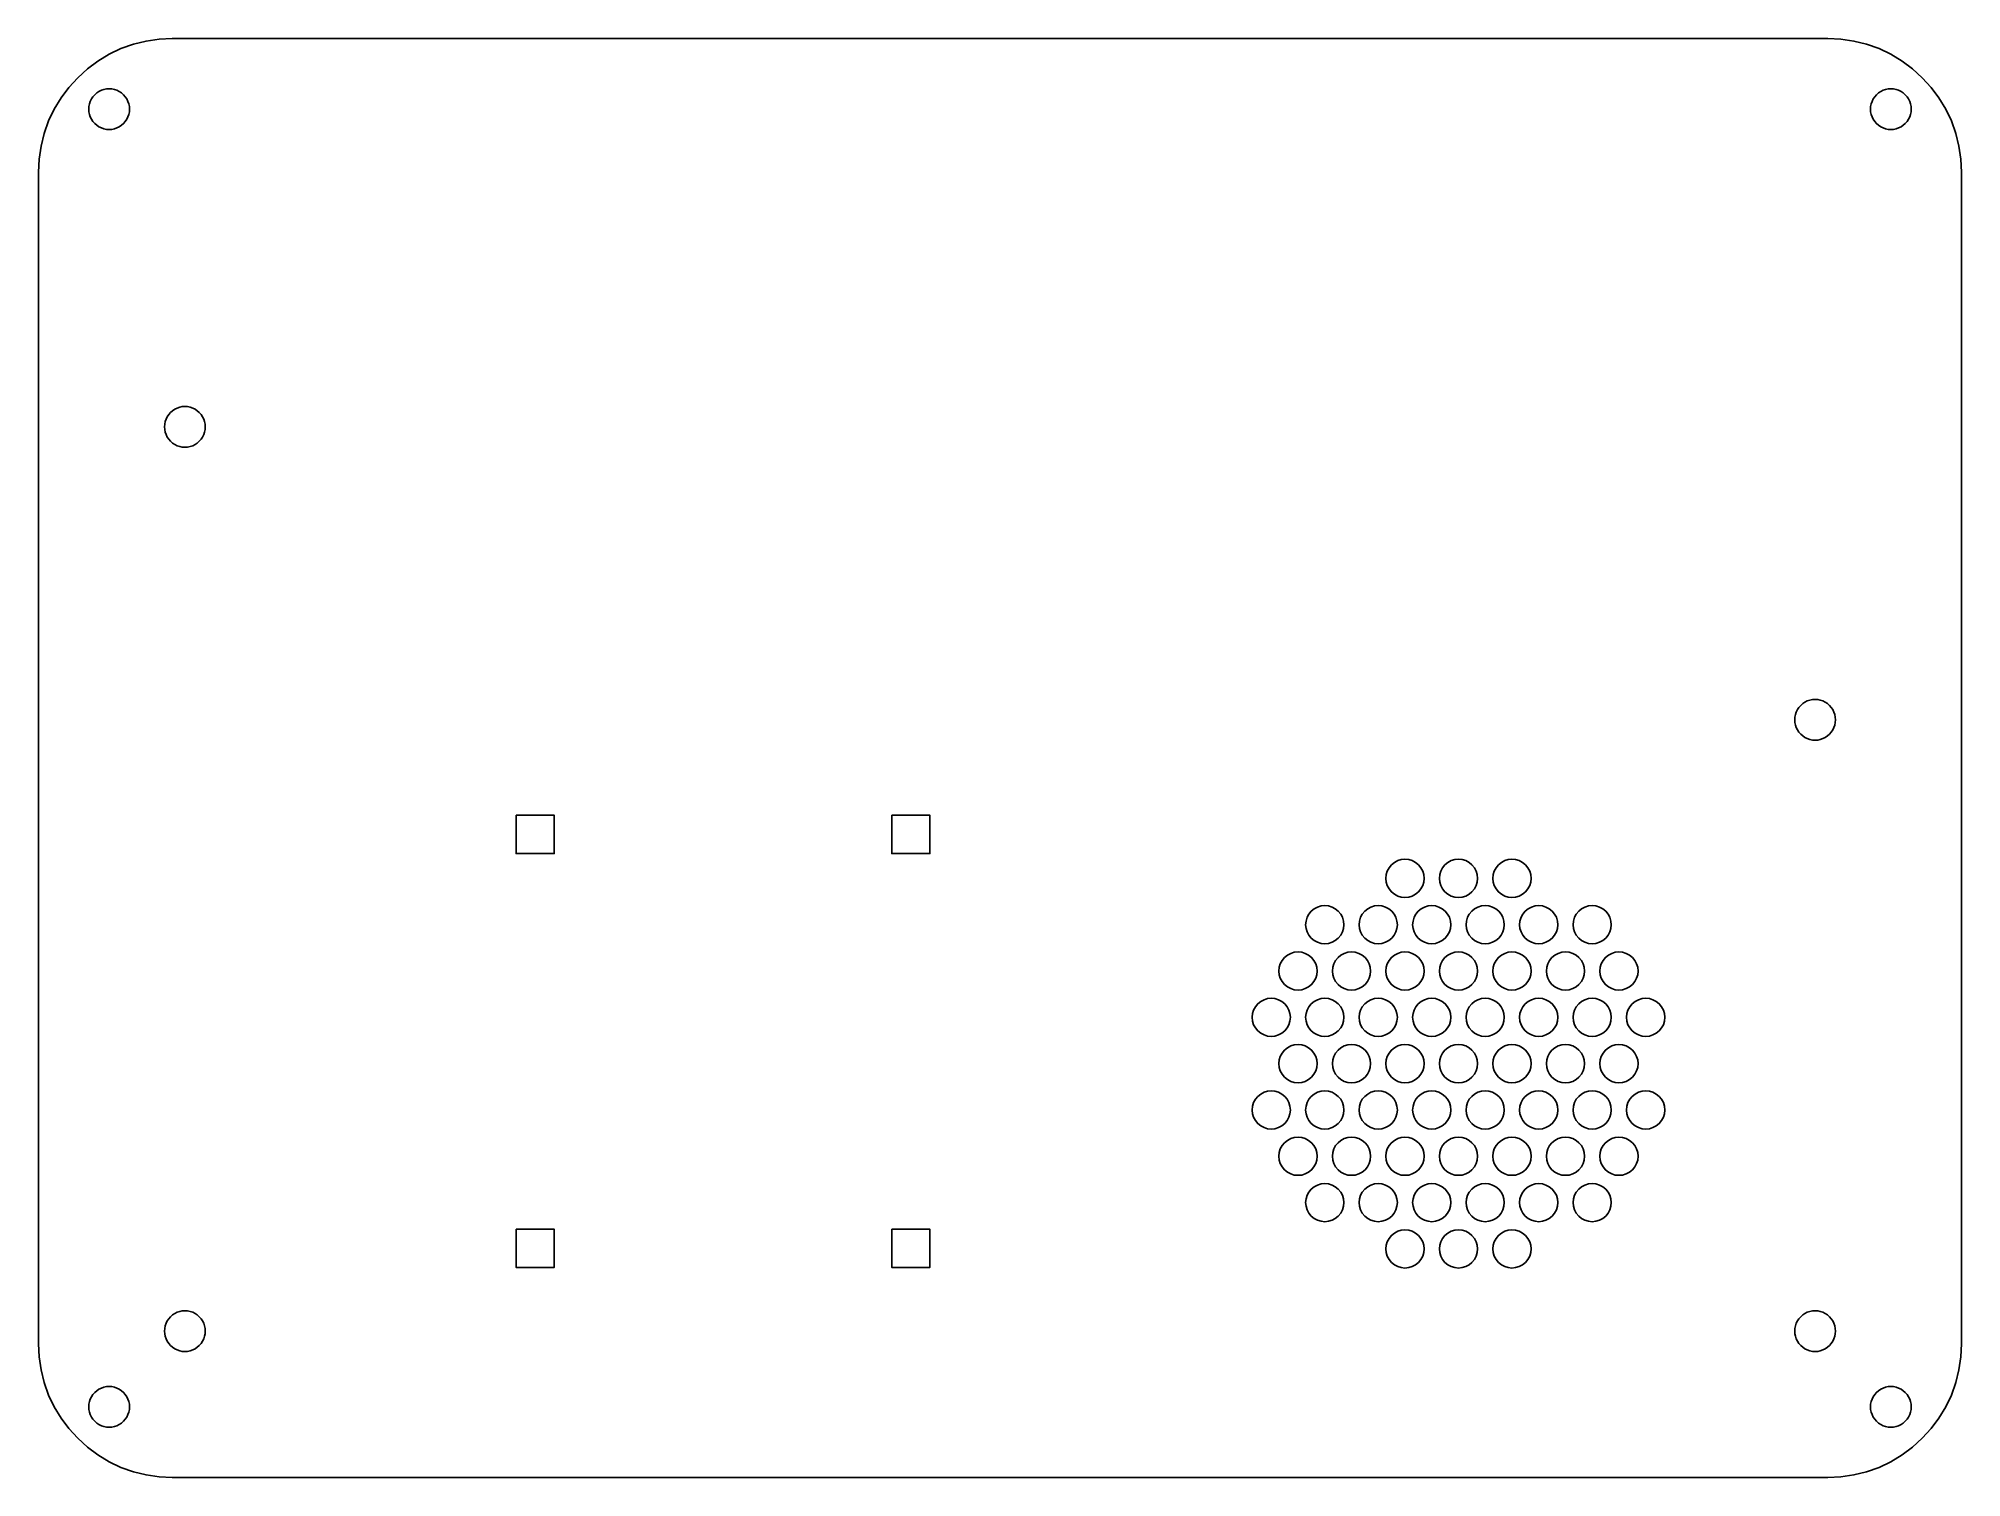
# Model space of a CAD drawing. Header units: millimetres. Extents: x -8 to 144, y -106 to 8.
import ezdxf

# ---------------------------------------------------------------- set-up
doc = ezdxf.new("R2010")
doc.units = ezdxf.units.MM

msp = doc.modelspace()

# ---------------------------------------------------------------- linework, layer by layer
at = {"layer": 'CUT'}
for points in [[(3, 7.5), (1.97, 7.45), (0.95, 7.3), (-0.05, 7.05), (-1.02, 6.7), (-1.95, 6.26), (-2.83, 5.73), (-3.66, 5.12), (-4.42, 4.42), (-5.12, 3.66), (-5.73, 2.83), (-6.26, 1.95), (-6.7, 1.02), (-7.05, 0.05), (-7.3, -0.95), (-7.45, -1.97), (-7.5, -3), (-7.5, -95), (-7.45, -96.03), (-7.3, -97.05), (-7.05, -98.05), (-6.7, -99.02), (-6.26, -99.95), (-5.73, -100.83), (-5.12, -101.66), (-4.42, -102.42), (-3.66, -103.12), (-2.83, -103.73), (-1.95, -104.26), (-1.02, -104.7), (-0.05, -105.05), (0.95, -105.3), (1.97, -105.45), (3, -105.5), (133, -105.5), (134.03, -105.45), (135.05, -105.3), (136.05, -105.05), (137.02, -104.7), (137.95, -104.26), (138.83, -103.73), (139.66, -103.12), (140.42, -102.42), (141.12, -101.66), (141.73, -100.83), (142.26, -99.95), (142.7, -99.02), (143.05, -98.05), (143.3, -97.05), (143.45, -96.03), (143.5, -95), (143.5, -3), (143.45, -1.97), (143.3, -0.95), (143.05, 0.05), (142.7, 1.02), (142.26, 1.95), (141.73, 2.83), (141.12, 3.66), (140.42, 4.42), (139.66, 5.12), (138.83, 5.73), (137.95, 6.26), (137.02, 6.7), (136.05, 7.05), (135.05, 7.3), (134.03, 7.45), (133, 7.5), (3, 7.5)], [(-0.98, 3.22), (-0.82, 3.08), (-0.68, 2.92), (-0.56, 2.75), (-0.47, 2.56), (-0.4, 2.36), (-0.36, 2.16), (-0.35, 1.95), (-0.36, 1.74), (-0.4, 1.54), (-0.47, 1.34), (-0.56, 1.15), (-0.68, 0.98), (-0.82, 0.82), (-0.98, 0.68), (-1.15, 0.56), (-1.34, 0.47), (-1.54, 0.4), (-1.74, 0.36), (-1.95, 0.35), (-2.16, 0.36), (-2.36, 0.4), (-2.56, 0.47), (-2.75, 0.56), (-2.92, 0.68), (-3.08, 0.82), (-3.22, 0.98), (-3.34, 1.15), (-3.43, 1.34), (-3.5, 1.54), (-3.54, 1.74), (-3.55, 1.95), (-3.54, 2.16), (-3.5, 2.36), (-3.43, 2.56), (-3.34, 2.75), (-3.22, 2.92), (-3.08, 3.08), (-2.92, 3.22), (-2.75, 3.34), (-2.56, 3.43), (-2.36, 3.5), (-2.16, 3.54), (-1.95, 3.55), (-1.74, 3.54), (-1.54, 3.5), (-1.34, 3.43), (-1.15, 3.34), (-0.98, 3.22)], [(138.92, 3.22), (139.08, 3.08), (139.22, 2.92), (139.34, 2.75), (139.43, 2.56), (139.5, 2.36), (139.54, 2.16), (139.55, 1.95), (139.54, 1.74), (139.5, 1.54), (139.43, 1.34), (139.34, 1.15), (139.22, 0.98), (139.08, 0.82), (138.92, 0.68), (138.75, 0.56), (138.56, 0.47), (138.36, 0.4), (138.16, 0.36), (137.95, 0.35), (137.74, 0.36), (137.54, 0.4), (137.34, 0.47), (137.15, 0.56), (136.98, 0.68), (136.82, 0.82), (136.68, 0.98), (136.56, 1.15), (136.47, 1.34), (136.4, 1.54), (136.36, 1.74), (136.35, 1.95), (136.36, 2.16), (136.4, 2.36), (136.47, 2.56), (136.56, 2.75), (136.68, 2.92), (136.82, 3.08), (136.98, 3.22), (137.15, 3.34), (137.34, 3.43), (137.54, 3.5), (137.74, 3.54), (137.95, 3.55), (138.16, 3.54), (138.36, 3.5), (138.56, 3.43), (138.75, 3.34), (138.92, 3.22)], [(5.27, -22.03), (5.39, -22.2), (5.48, -22.39), (5.55, -22.59), (5.59, -22.79), (5.6, -23), (5.59, -23.21), (5.55, -23.41), (5.48, -23.61), (5.39, -23.8), (5.27, -23.97), (5.13, -24.13), (4.97, -24.27), (4.8, -24.39), (4.61, -24.48), (4.41, -24.55), (4.21, -24.59), (4, -24.6), (3.79, -24.59), (3.59, -24.55), (3.39, -24.48), (3.2, -24.39), (3.03, -24.27), (2.87, -24.13), (2.73, -23.97), (2.61, -23.8), (2.52, -23.61), (2.45, -23.41), (2.41, -23.21), (2.4, -23), (2.41, -22.79), (2.45, -22.59), (2.52, -22.39), (2.61, -22.2), (2.73, -22.03), (2.87, -21.87), (3.03, -21.73), (3.2, -21.61), (3.39, -21.52), (3.59, -21.45), (3.79, -21.41), (4, -21.4), (4.21, -21.41), (4.41, -21.45), (4.61, -21.52), (4.8, -21.61), (4.97, -21.73), (5.13, -21.87), (5.27, -22.03)], [(133.27, -45.03), (133.39, -45.2), (133.48, -45.39), (133.55, -45.59), (133.59, -45.79), (133.6, -46), (133.59, -46.21), (133.55, -46.41), (133.48, -46.61), (133.39, -46.8), (133.27, -46.97), (133.13, -47.13), (132.97, -47.27), (132.8, -47.39), (132.61, -47.48), (132.41, -47.55), (132.21, -47.59), (132, -47.6), (131.79, -47.59), (131.59, -47.55), (131.39, -47.48), (131.2, -47.39), (131.03, -47.27), (130.87, -47.13), (130.73, -46.97), (130.61, -46.8), (130.52, -46.61), (130.45, -46.41), (130.41, -46.21), (130.4, -46), (130.41, -45.79), (130.45, -45.59), (130.52, -45.39), (130.61, -45.2), (130.73, -45.03), (130.87, -44.87), (131.03, -44.73), (131.2, -44.61), (131.39, -44.52), (131.59, -44.45), (131.79, -44.41), (132, -44.4), (132.21, -44.41), (132.41, -44.45), (132.61, -44.52), (132.8, -44.61), (132.97, -44.73), (133.13, -44.87), (133.27, -45.03)], [(30, -53.5), (33, -53.5), (33, -56.5), (30, -56.5), (30, -53.5)], [(59.5, -53.5), (62.5, -53.5), (62.5, -56.5), (59.5, -56.5), (59.5, -53.5)], [(100.63, -57.2), (100.86, -57.39), (101.05, -57.62), (101.19, -57.88), (101.27, -58.16), (101.3, -58.45), (101.27, -58.74), (101.19, -59.02), (101.05, -59.28), (100.86, -59.51), (100.63, -59.7), (100.37, -59.84), (100.09, -59.92), (99.8, -59.95), (99.51, -59.92), (99.23, -59.84), (98.97, -59.7), (98.74, -59.51), (98.55, -59.28), (98.41, -59.02), (98.33, -58.74), (98.3, -58.45), (98.33, -58.16), (98.41, -57.88), (98.55, -57.62), (98.74, -57.39), (98.97, -57.2), (99.23, -57.06), (99.51, -56.98), (99.8, -56.95), (100.09, -56.98), (100.37, -57.06), (100.63, -57.2)], [(104.83, -57.2), (105.06, -57.39), (105.25, -57.62), (105.39, -57.88), (105.47, -58.16), (105.5, -58.45), (105.47, -58.74), (105.39, -59.02), (105.25, -59.28), (105.06, -59.51), (104.83, -59.7), (104.57, -59.84), (104.29, -59.92), (104, -59.95), (103.71, -59.92), (103.43, -59.84), (103.17, -59.7), (102.94, -59.51), (102.75, -59.28), (102.61, -59.02), (102.53, -58.74), (102.5, -58.45), (102.53, -58.16), (102.61, -57.88), (102.75, -57.62), (102.94, -57.39), (103.17, -57.2), (103.43, -57.06), (103.71, -56.98), (104, -56.95), (104.29, -56.98), (104.57, -57.06), (104.83, -57.2)], [(109.03, -57.2), (109.26, -57.39), (109.45, -57.62), (109.59, -57.88), (109.67, -58.16), (109.7, -58.45), (109.67, -58.74), (109.59, -59.02), (109.45, -59.28), (109.26, -59.51), (109.03, -59.7), (108.77, -59.84), (108.49, -59.92), (108.2, -59.95), (107.91, -59.92), (107.63, -59.84), (107.37, -59.7), (107.14, -59.51), (106.95, -59.28), (106.81, -59.02), (106.73, -58.74), (106.7, -58.45), (106.73, -58.16), (106.81, -57.88), (106.95, -57.62), (107.14, -57.39), (107.37, -57.2), (107.63, -57.06), (107.91, -56.98), (108.2, -56.95), (108.49, -56.98), (108.77, -57.06), (109.03, -57.2)], [(94.33, -60.84), (94.56, -61.03), (94.75, -61.25), (94.89, -61.51), (94.97, -61.8), (95, -62.09), (94.97, -62.38), (94.89, -62.66), (94.75, -62.92), (94.56, -63.15), (94.33, -63.34), (94.07, -63.47), (93.79, -63.56), (93.5, -63.59), (93.21, -63.56), (92.93, -63.47), (92.67, -63.34), (92.44, -63.15), (92.25, -62.92), (92.11, -62.66), (92.03, -62.38), (92, -62.09), (92.03, -61.8), (92.11, -61.51), (92.25, -61.25), (92.44, -61.03), (92.67, -60.84), (92.93, -60.7), (93.21, -60.62), (93.5, -60.59), (93.79, -60.62), (94.07, -60.7), (94.33, -60.84)], [(98.53, -60.84), (98.76, -61.03), (98.95, -61.25), (99.09, -61.51), (99.17, -61.8), (99.2, -62.09), (99.17, -62.38), (99.09, -62.66), (98.95, -62.92), (98.76, -63.15), (98.53, -63.34), (98.27, -63.47), (97.99, -63.56), (97.7, -63.59), (97.41, -63.56), (97.13, -63.47), (96.87, -63.34), (96.64, -63.15), (96.45, -62.92), (96.31, -62.66), (96.23, -62.38), (96.2, -62.09), (96.23, -61.8), (96.31, -61.51), (96.45, -61.25), (96.64, -61.03), (96.87, -60.84), (97.13, -60.7), (97.41, -60.62), (97.7, -60.59), (97.99, -60.62), (98.27, -60.7), (98.53, -60.84)], [(102.73, -60.84), (102.96, -61.03), (103.15, -61.25), (103.29, -61.51), (103.37, -61.8), (103.4, -62.09), (103.37, -62.38), (103.29, -62.66), (103.15, -62.92), (102.96, -63.15), (102.73, -63.34), (102.47, -63.47), (102.19, -63.56), (101.9, -63.59), (101.61, -63.56), (101.33, -63.47), (101.07, -63.34), (100.84, -63.15), (100.65, -62.92), (100.51, -62.66), (100.43, -62.38), (100.4, -62.09), (100.43, -61.8), (100.51, -61.51), (100.65, -61.25), (100.84, -61.03), (101.07, -60.84), (101.33, -60.7), (101.61, -60.62), (101.9, -60.59), (102.19, -60.62), (102.47, -60.7), (102.73, -60.84)], [(106.93, -60.84), (107.16, -61.03), (107.35, -61.25), (107.49, -61.51), (107.57, -61.8), (107.6, -62.09), (107.57, -62.38), (107.49, -62.66), (107.35, -62.92), (107.16, -63.15), (106.93, -63.34), (106.67, -63.47), (106.39, -63.56), (106.1, -63.59), (105.81, -63.56), (105.53, -63.47), (105.27, -63.34), (105.04, -63.15), (104.85, -62.92), (104.71, -62.66), (104.63, -62.38), (104.6, -62.09), (104.63, -61.8), (104.71, -61.51), (104.85, -61.25), (105.04, -61.03), (105.27, -60.84), (105.53, -60.7), (105.81, -60.62), (106.1, -60.59), (106.39, -60.62), (106.67, -60.7), (106.93, -60.84)], [(110.87, -60.7), (111.13, -60.84), (111.36, -61.03), (111.55, -61.25), (111.69, -61.51), (111.77, -61.8), (111.8, -62.09), (111.77, -62.38), (111.69, -62.66), (111.55, -62.92), (111.36, -63.15), (111.13, -63.34), (110.87, -63.47), (110.59, -63.56), (110.3, -63.59), (110.01, -63.56), (109.73, -63.47), (109.47, -63.34), (109.24, -63.15), (109.05, -62.92), (108.91, -62.66), (108.83, -62.38), (108.8, -62.09), (108.83, -61.8), (108.91, -61.51), (109.05, -61.25), (109.24, -61.03), (109.47, -60.84), (109.73, -60.7), (110.01, -60.62), (110.3, -60.59), (110.59, -60.62), (110.87, -60.7)], [(115.07, -60.7), (115.33, -60.84), (115.56, -61.03), (115.75, -61.25), (115.89, -61.51), (115.97, -61.8), (116, -62.09), (115.97, -62.38), (115.89, -62.66), (115.75, -62.92), (115.56, -63.15), (115.33, -63.34), (115.07, -63.47), (114.79, -63.56), (114.5, -63.59), (114.21, -63.56), (113.93, -63.47), (113.67, -63.34), (113.44, -63.15), (113.25, -62.92), (113.11, -62.66), (113.03, -62.38), (113, -62.09), (113.03, -61.8), (113.11, -61.51), (113.25, -61.25), (113.44, -61.03), (113.67, -60.84), (113.93, -60.7), (114.21, -60.62), (114.5, -60.59), (114.79, -60.62), (115.07, -60.7)], [(92.23, -64.48), (92.46, -64.66), (92.65, -64.89), (92.79, -65.15), (92.87, -65.43), (92.9, -65.73), (92.87, -66.02), (92.79, -66.3), (92.65, -66.56), (92.46, -66.79), (92.23, -66.97), (91.97, -67.11), (91.69, -67.2), (91.4, -67.23), (91.11, -67.2), (90.83, -67.11), (90.57, -66.97), (90.34, -66.79), (90.15, -66.56), (90.01, -66.3), (89.93, -66.02), (89.9, -65.73), (89.93, -65.43), (90.01, -65.15), (90.15, -64.89), (90.34, -64.66), (90.57, -64.48), (90.83, -64.34), (91.11, -64.25), (91.4, -64.23), (91.69, -64.25), (91.97, -64.34), (92.23, -64.48)], [(96.43, -64.48), (96.66, -64.66), (96.85, -64.89), (96.99, -65.15), (97.07, -65.43), (97.1, -65.73), (97.07, -66.02), (96.99, -66.3), (96.85, -66.56), (96.66, -66.79), (96.43, -66.97), (96.17, -67.11), (95.89, -67.2), (95.6, -67.23), (95.31, -67.2), (95.03, -67.11), (94.77, -66.97), (94.54, -66.79), (94.35, -66.56), (94.21, -66.3), (94.13, -66.02), (94.1, -65.73), (94.13, -65.43), (94.21, -65.15), (94.35, -64.89), (94.54, -64.66), (94.77, -64.48), (95.03, -64.34), (95.31, -64.25), (95.6, -64.23), (95.89, -64.25), (96.17, -64.34), (96.43, -64.48)], [(100.63, -64.48), (100.86, -64.66), (101.05, -64.89), (101.19, -65.15), (101.27, -65.43), (101.3, -65.73), (101.27, -66.02), (101.19, -66.3), (101.05, -66.56), (100.86, -66.79), (100.63, -66.97), (100.37, -67.11), (100.09, -67.2), (99.8, -67.23), (99.51, -67.2), (99.23, -67.11), (98.97, -66.97), (98.74, -66.79), (98.55, -66.56), (98.41, -66.3), (98.33, -66.02), (98.3, -65.73), (98.33, -65.43), (98.41, -65.15), (98.55, -64.89), (98.74, -64.66), (98.97, -64.48), (99.23, -64.34), (99.51, -64.25), (99.8, -64.23), (100.09, -64.25), (100.37, -64.34), (100.63, -64.48)], [(104.83, -64.48), (105.06, -64.66), (105.25, -64.89), (105.39, -65.15), (105.47, -65.43), (105.5, -65.73), (105.47, -66.02), (105.39, -66.3), (105.25, -66.56), (105.06, -66.79), (104.83, -66.97), (104.57, -67.11), (104.29, -67.2), (104, -67.23), (103.71, -67.2), (103.43, -67.11), (103.17, -66.97), (102.94, -66.79), (102.75, -66.56), (102.61, -66.3), (102.53, -66.02), (102.5, -65.73), (102.53, -65.43), (102.61, -65.15), (102.75, -64.89), (102.94, -64.66), (103.17, -64.48), (103.43, -64.34), (103.71, -64.25), (104, -64.23), (104.29, -64.25), (104.57, -64.34), (104.83, -64.48)], [(109.03, -64.48), (109.26, -64.66), (109.45, -64.89), (109.59, -65.15), (109.67, -65.43), (109.7, -65.73), (109.67, -66.02), (109.59, -66.3), (109.45, -66.56), (109.26, -66.79), (109.03, -66.97), (108.77, -67.11), (108.49, -67.2), (108.2, -67.23), (107.91, -67.2), (107.63, -67.11), (107.37, -66.97), (107.14, -66.79), (106.95, -66.56), (106.81, -66.3), (106.73, -66.02), (106.7, -65.73), (106.73, -65.43), (106.81, -65.15), (106.95, -64.89), (107.14, -64.66), (107.37, -64.48), (107.63, -64.34), (107.91, -64.25), (108.2, -64.23), (108.49, -64.25), (108.77, -64.34), (109.03, -64.48)], [(113.23, -64.48), (113.46, -64.66), (113.65, -64.89), (113.79, -65.15), (113.87, -65.43), (113.9, -65.73), (113.87, -66.02), (113.79, -66.3), (113.65, -66.56), (113.46, -66.79), (113.23, -66.97), (112.97, -67.11), (112.69, -67.2), (112.4, -67.23), (112.11, -67.2), (111.83, -67.11), (111.57, -66.97), (111.34, -66.79), (111.15, -66.56), (111.01, -66.3), (110.93, -66.02), (110.9, -65.73), (110.93, -65.43), (111.01, -65.15), (111.15, -64.89), (111.34, -64.66), (111.57, -64.48), (111.83, -64.34), (112.11, -64.25), (112.4, -64.23), (112.69, -64.25), (112.97, -64.34), (113.23, -64.48)], [(117.43, -64.48), (117.66, -64.66), (117.85, -64.89), (117.99, -65.15), (118.07, -65.43), (118.1, -65.73), (118.07, -66.02), (117.99, -66.3), (117.85, -66.56), (117.66, -66.79), (117.43, -66.97), (117.17, -67.11), (116.89, -67.2), (116.6, -67.23), (116.31, -67.2), (116.03, -67.11), (115.77, -66.97), (115.54, -66.79), (115.35, -66.56), (115.21, -66.3), (115.13, -66.02), (115.1, -65.73), (115.13, -65.43), (115.21, -65.15), (115.35, -64.89), (115.54, -64.66), (115.77, -64.48), (116.03, -64.34), (116.31, -64.25), (116.6, -64.23), (116.89, -64.25), (117.17, -64.34), (117.43, -64.48)], [(90.13, -68.12), (90.36, -68.3), (90.55, -68.53), (90.69, -68.79), (90.77, -69.07), (90.8, -69.36), (90.77, -69.66), (90.69, -69.94), (90.55, -70.2), (90.36, -70.42), (90.13, -70.61), (89.87, -70.75), (89.59, -70.83), (89.3, -70.86), (89.01, -70.83), (88.73, -70.75), (88.47, -70.61), (88.24, -70.42), (88.05, -70.2), (87.91, -69.94), (87.83, -69.66), (87.8, -69.36), (87.83, -69.07), (87.91, -68.79), (88.05, -68.53), (88.24, -68.3), (88.47, -68.12), (88.73, -67.98), (89.01, -67.89), (89.3, -67.86), (89.59, -67.89), (89.87, -67.98), (90.13, -68.12)], [(94.33, -68.12), (94.56, -68.3), (94.75, -68.53), (94.89, -68.79), (94.97, -69.07), (95, -69.36), (94.97, -69.66), (94.89, -69.94), (94.75, -70.2), (94.56, -70.42), (94.33, -70.61), (94.07, -70.75), (93.79, -70.83), (93.5, -70.86), (93.21, -70.83), (92.93, -70.75), (92.67, -70.61), (92.44, -70.42), (92.25, -70.2), (92.11, -69.94), (92.03, -69.66), (92, -69.36), (92.03, -69.07), (92.11, -68.79), (92.25, -68.53), (92.44, -68.3), (92.67, -68.12), (92.93, -67.98), (93.21, -67.89), (93.5, -67.86), (93.79, -67.89), (94.07, -67.98), (94.33, -68.12)], [(98.53, -68.12), (98.76, -68.3), (98.95, -68.53), (99.09, -68.79), (99.17, -69.07), (99.2, -69.36), (99.17, -69.66), (99.09, -69.94), (98.95, -70.2), (98.76, -70.42), (98.53, -70.61), (98.27, -70.75), (97.99, -70.83), (97.7, -70.86), (97.41, -70.83), (97.13, -70.75), (96.87, -70.61), (96.64, -70.42), (96.45, -70.2), (96.31, -69.94), (96.23, -69.66), (96.2, -69.36), (96.23, -69.07), (96.31, -68.79), (96.45, -68.53), (96.64, -68.3), (96.87, -68.12), (97.13, -67.98), (97.41, -67.89), (97.7, -67.86), (97.99, -67.89), (98.27, -67.98), (98.53, -68.12)], [(102.47, -67.98), (102.73, -68.12), (102.96, -68.3), (103.15, -68.53), (103.29, -68.79), (103.37, -69.07), (103.4, -69.36), (103.37, -69.66), (103.29, -69.94), (103.15, -70.2), (102.96, -70.42), (102.73, -70.61), (102.47, -70.75), (102.19, -70.83), (101.9, -70.86), (101.61, -70.83), (101.33, -70.75), (101.07, -70.61), (100.84, -70.42), (100.65, -70.2), (100.51, -69.94), (100.43, -69.66), (100.4, -69.36), (100.43, -69.07), (100.51, -68.79), (100.65, -68.53), (100.84, -68.3), (101.07, -68.12), (101.33, -67.98), (101.61, -67.89), (101.9, -67.86), (102.19, -67.89), (102.47, -67.98)], [(106.93, -68.12), (107.16, -68.3), (107.35, -68.53), (107.49, -68.79), (107.57, -69.07), (107.6, -69.36), (107.57, -69.66), (107.49, -69.94), (107.35, -70.2), (107.16, -70.42), (106.93, -70.61), (106.67, -70.75), (106.39, -70.83), (106.1, -70.86), (105.81, -70.83), (105.53, -70.75), (105.27, -70.61), (105.04, -70.42), (104.85, -70.2), (104.71, -69.94), (104.63, -69.66), (104.6, -69.36), (104.63, -69.07), (104.71, -68.79), (104.85, -68.53), (105.04, -68.3), (105.27, -68.12), (105.53, -67.98), (105.81, -67.89), (106.1, -67.86), (106.39, -67.89), (106.67, -67.98), (106.93, -68.12)], [(111.13, -68.12), (111.36, -68.3), (111.55, -68.53), (111.69, -68.79), (111.77, -69.07), (111.8, -69.36), (111.77, -69.66), (111.69, -69.94), (111.55, -70.2), (111.36, -70.42), (111.13, -70.61), (110.87, -70.75), (110.59, -70.83), (110.3, -70.86), (110.01, -70.83), (109.73, -70.75), (109.47, -70.61), (109.24, -70.42), (109.05, -70.2), (108.91, -69.94), (108.83, -69.66), (108.8, -69.36), (108.83, -69.07), (108.91, -68.79), (109.05, -68.53), (109.24, -68.3), (109.47, -68.12), (109.73, -67.98), (110.01, -67.89), (110.3, -67.86), (110.59, -67.89), (110.87, -67.98), (111.13, -68.12)], [(115.33, -68.12), (115.56, -68.3), (115.75, -68.53), (115.89, -68.79), (115.97, -69.07), (116, -69.36), (115.97, -69.66), (115.89, -69.94), (115.75, -70.2), (115.56, -70.42), (115.33, -70.61), (115.07, -70.75), (114.79, -70.83), (114.5, -70.86), (114.21, -70.83), (113.93, -70.75), (113.67, -70.61), (113.44, -70.42), (113.25, -70.2), (113.11, -69.94), (113.03, -69.66), (113, -69.36), (113.03, -69.07), (113.11, -68.79), (113.25, -68.53), (113.44, -68.3), (113.67, -68.12), (113.93, -67.98), (114.21, -67.89), (114.5, -67.86), (114.79, -67.89), (115.07, -67.98), (115.33, -68.12)], [(119.53, -68.12), (119.76, -68.3), (119.95, -68.53), (120.09, -68.79), (120.17, -69.07), (120.2, -69.36), (120.17, -69.66), (120.09, -69.94), (119.95, -70.2), (119.76, -70.42), (119.53, -70.61), (119.27, -70.75), (118.99, -70.83), (118.7, -70.86), (118.41, -70.83), (118.13, -70.75), (117.87, -70.61), (117.64, -70.42), (117.45, -70.2), (117.31, -69.94), (117.23, -69.66), (117.2, -69.36), (117.23, -69.07), (117.31, -68.79), (117.45, -68.53), (117.64, -68.3), (117.87, -68.12), (118.13, -67.98), (118.41, -67.89), (118.7, -67.86), (118.99, -67.89), (119.27, -67.98), (119.53, -68.12)], [(92.23, -71.75), (92.46, -71.94), (92.65, -72.17), (92.79, -72.43), (92.87, -72.71), (92.9, -73), (92.87, -73.29), (92.79, -73.57), (92.65, -73.83), (92.46, -74.06), (92.23, -74.25), (91.97, -74.39), (91.69, -74.47), (91.4, -74.5), (91.11, -74.47), (90.83, -74.39), (90.57, -74.25), (90.34, -74.06), (90.15, -73.83), (90.01, -73.57), (89.93, -73.29), (89.9, -73), (89.93, -72.71), (90.01, -72.43), (90.15, -72.17), (90.34, -71.94), (90.57, -71.75), (90.83, -71.61), (91.11, -71.53), (91.4, -71.5), (91.69, -71.53), (91.97, -71.61), (92.23, -71.75)], [(96.43, -71.75), (96.66, -71.94), (96.85, -72.17), (96.99, -72.43), (97.07, -72.71), (97.1, -73), (97.07, -73.29), (96.99, -73.57), (96.85, -73.83), (96.66, -74.06), (96.43, -74.25), (96.17, -74.39), (95.89, -74.47), (95.6, -74.5), (95.31, -74.47), (95.03, -74.39), (94.77, -74.25), (94.54, -74.06), (94.35, -73.83), (94.21, -73.57), (94.13, -73.29), (94.1, -73), (94.13, -72.71), (94.21, -72.43), (94.35, -72.17), (94.54, -71.94), (94.77, -71.75), (95.03, -71.61), (95.31, -71.53), (95.6, -71.5), (95.89, -71.53), (96.17, -71.61), (96.43, -71.75)], [(100.37, -71.61), (100.63, -71.75), (100.86, -71.94), (101.05, -72.17), (101.19, -72.43), (101.27, -72.71), (101.3, -73), (101.27, -73.29), (101.19, -73.57), (101.05, -73.83), (100.86, -74.06), (100.63, -74.25), (100.37, -74.39), (100.09, -74.47), (99.8, -74.5), (99.51, -74.47), (99.23, -74.39), (98.97, -74.25), (98.74, -74.06), (98.55, -73.83), (98.41, -73.57), (98.33, -73.29), (98.3, -73), (98.33, -72.71), (98.41, -72.43), (98.55, -72.17), (98.74, -71.94), (98.97, -71.75), (99.23, -71.61), (99.51, -71.53), (99.8, -71.5), (100.09, -71.53), (100.37, -71.61)], [(104.83, -71.75), (105.06, -71.94), (105.25, -72.17), (105.39, -72.43), (105.47, -72.71), (105.5, -73), (105.47, -73.29), (105.39, -73.57), (105.25, -73.83), (105.06, -74.06), (104.83, -74.25), (104.57, -74.39), (104.29, -74.47), (104, -74.5), (103.71, -74.47), (103.43, -74.39), (103.17, -74.25), (102.94, -74.06), (102.75, -73.83), (102.61, -73.57), (102.53, -73.29), (102.5, -73), (102.53, -72.71), (102.61, -72.43), (102.75, -72.17), (102.94, -71.94), (103.17, -71.75), (103.43, -71.61), (103.71, -71.53), (104, -71.5), (104.29, -71.53), (104.57, -71.61), (104.83, -71.75)], [(109.03, -71.75), (109.26, -71.94), (109.45, -72.17), (109.59, -72.43), (109.67, -72.71), (109.7, -73), (109.67, -73.29), (109.59, -73.57), (109.45, -73.83), (109.26, -74.06), (109.03, -74.25), (108.77, -74.39), (108.49, -74.47), (108.2, -74.5), (107.91, -74.47), (107.63, -74.39), (107.37, -74.25), (107.14, -74.06), (106.95, -73.83), (106.81, -73.57), (106.73, -73.29), (106.7, -73), (106.73, -72.71), (106.81, -72.43), (106.95, -72.17), (107.14, -71.94), (107.37, -71.75), (107.63, -71.61), (107.91, -71.53), (108.2, -71.5), (108.49, -71.53), (108.77, -71.61), (109.03, -71.75)], [(113.23, -71.75), (113.46, -71.94), (113.65, -72.17), (113.79, -72.43), (113.87, -72.71), (113.9, -73), (113.87, -73.29), (113.79, -73.57), (113.65, -73.83), (113.46, -74.06), (113.23, -74.25), (112.97, -74.39), (112.69, -74.47), (112.4, -74.5), (112.11, -74.47), (111.83, -74.39), (111.57, -74.25), (111.34, -74.06), (111.15, -73.83), (111.01, -73.57), (110.93, -73.29), (110.9, -73), (110.93, -72.71), (111.01, -72.43), (111.15, -72.17), (111.34, -71.94), (111.57, -71.75), (111.83, -71.61), (112.11, -71.53), (112.4, -71.5), (112.69, -71.53), (112.97, -71.61), (113.23, -71.75)], [(117.43, -71.75), (117.66, -71.94), (117.85, -72.17), (117.99, -72.43), (118.07, -72.71), (118.1, -73), (118.07, -73.29), (117.99, -73.57), (117.85, -73.83), (117.66, -74.06), (117.43, -74.25), (117.17, -74.39), (116.89, -74.47), (116.6, -74.5), (116.31, -74.47), (116.03, -74.39), (115.77, -74.25), (115.54, -74.06), (115.35, -73.83), (115.21, -73.57), (115.13, -73.29), (115.1, -73), (115.13, -72.71), (115.21, -72.43), (115.35, -72.17), (115.54, -71.94), (115.77, -71.75), (116.03, -71.61), (116.31, -71.53), (116.6, -71.5), (116.89, -71.53), (117.17, -71.61), (117.43, -71.75)], [(90.13, -75.39), (90.36, -75.58), (90.55, -75.8), (90.69, -76.06), (90.77, -76.34), (90.8, -76.64), (90.77, -76.93), (90.69, -77.21), (90.55, -77.47), (90.36, -77.7), (90.13, -77.88), (89.87, -78.02), (89.59, -78.11), (89.3, -78.14), (89.01, -78.11), (88.73, -78.02), (88.47, -77.88), (88.24, -77.7), (88.05, -77.47), (87.91, -77.21), (87.83, -76.93), (87.8, -76.64), (87.83, -76.34), (87.91, -76.06), (88.05, -75.8), (88.24, -75.58), (88.47, -75.39), (88.73, -75.25), (89.01, -75.17), (89.3, -75.14), (89.59, -75.17), (89.87, -75.25), (90.13, -75.39)], [(94.33, -75.39), (94.56, -75.58), (94.75, -75.8), (94.89, -76.06), (94.97, -76.34), (95, -76.64), (94.97, -76.93), (94.89, -77.21), (94.75, -77.47), (94.56, -77.7), (94.33, -77.88), (94.07, -78.02), (93.79, -78.11), (93.5, -78.14), (93.21, -78.11), (92.93, -78.02), (92.67, -77.88), (92.44, -77.7), (92.25, -77.47), (92.11, -77.21), (92.03, -76.93), (92, -76.64), (92.03, -76.34), (92.11, -76.06), (92.25, -75.8), (92.44, -75.58), (92.67, -75.39), (92.93, -75.25), (93.21, -75.17), (93.5, -75.14), (93.79, -75.17), (94.07, -75.25), (94.33, -75.39)], [(98.53, -75.39), (98.76, -75.58), (98.95, -75.8), (99.09, -76.06), (99.17, -76.34), (99.2, -76.64), (99.17, -76.93), (99.09, -77.21), (98.95, -77.47), (98.76, -77.7), (98.53, -77.88), (98.27, -78.02), (97.99, -78.11), (97.7, -78.14), (97.41, -78.11), (97.13, -78.02), (96.87, -77.88), (96.64, -77.7), (96.45, -77.47), (96.31, -77.21), (96.23, -76.93), (96.2, -76.64), (96.23, -76.34), (96.31, -76.06), (96.45, -75.8), (96.64, -75.58), (96.87, -75.39), (97.13, -75.25), (97.41, -75.17), (97.7, -75.14), (97.99, -75.17), (98.27, -75.25), (98.53, -75.39)], [(102.73, -75.39), (102.96, -75.58), (103.15, -75.8), (103.29, -76.06), (103.37, -76.34), (103.4, -76.64), (103.37, -76.93), (103.29, -77.21), (103.15, -77.47), (102.96, -77.7), (102.73, -77.88), (102.47, -78.02), (102.19, -78.11), (101.9, -78.14), (101.61, -78.11), (101.33, -78.02), (101.07, -77.88), (100.84, -77.7), (100.65, -77.47), (100.51, -77.21), (100.43, -76.93), (100.4, -76.64), (100.43, -76.34), (100.51, -76.06), (100.65, -75.8), (100.84, -75.58), (101.07, -75.39), (101.33, -75.25), (101.61, -75.17), (101.9, -75.14), (102.19, -75.17), (102.47, -75.25), (102.73, -75.39)], [(106.93, -75.39), (107.16, -75.58), (107.35, -75.8), (107.49, -76.06), (107.57, -76.34), (107.6, -76.64), (107.57, -76.93), (107.49, -77.21), (107.35, -77.47), (107.16, -77.7), (106.93, -77.88), (106.67, -78.02), (106.39, -78.11), (106.1, -78.14), (105.81, -78.11), (105.53, -78.02), (105.27, -77.88), (105.04, -77.7), (104.85, -77.47), (104.71, -77.21), (104.63, -76.93), (104.6, -76.64), (104.63, -76.34), (104.71, -76.06), (104.85, -75.8), (105.04, -75.58), (105.27, -75.39), (105.53, -75.25), (105.81, -75.17), (106.1, -75.14), (106.39, -75.17), (106.67, -75.25), (106.93, -75.39)], [(111.13, -75.39), (111.36, -75.58), (111.55, -75.8), (111.69, -76.06), (111.77, -76.34), (111.8, -76.64), (111.77, -76.93), (111.69, -77.21), (111.55, -77.47), (111.36, -77.7), (111.13, -77.88), (110.87, -78.02), (110.59, -78.11), (110.3, -78.14), (110.01, -78.11), (109.73, -78.02), (109.47, -77.88), (109.24, -77.7), (109.05, -77.47), (108.91, -77.21), (108.83, -76.93), (108.8, -76.64), (108.83, -76.34), (108.91, -76.06), (109.05, -75.8), (109.24, -75.58), (109.47, -75.39), (109.73, -75.25), (110.01, -75.17), (110.3, -75.14), (110.59, -75.17), (110.87, -75.25), (111.13, -75.39)], [(115.33, -75.39), (115.56, -75.58), (115.75, -75.8), (115.89, -76.06), (115.97, -76.34), (116, -76.64), (115.97, -76.93), (115.89, -77.21), (115.75, -77.47), (115.56, -77.7), (115.33, -77.88), (115.07, -78.02), (114.79, -78.11), (114.5, -78.14), (114.21, -78.11), (113.93, -78.02), (113.67, -77.88), (113.44, -77.7), (113.25, -77.47), (113.11, -77.21), (113.03, -76.93), (113, -76.64), (113.03, -76.34), (113.11, -76.06), (113.25, -75.8), (113.44, -75.58), (113.67, -75.39), (113.93, -75.25), (114.21, -75.17), (114.5, -75.14), (114.79, -75.17), (115.07, -75.25), (115.33, -75.39)], [(119.53, -75.39), (119.76, -75.58), (119.95, -75.8), (120.09, -76.06), (120.17, -76.34), (120.2, -76.64), (120.17, -76.93), (120.09, -77.21), (119.95, -77.47), (119.76, -77.7), (119.53, -77.88), (119.27, -78.02), (118.99, -78.11), (118.7, -78.14), (118.41, -78.11), (118.13, -78.02), (117.87, -77.88), (117.64, -77.7), (117.45, -77.47), (117.31, -77.21), (117.23, -76.93), (117.2, -76.64), (117.23, -76.34), (117.31, -76.06), (117.45, -75.8), (117.64, -75.58), (117.87, -75.39), (118.13, -75.25), (118.41, -75.17), (118.7, -75.14), (118.99, -75.17), (119.27, -75.25), (119.53, -75.39)], [(92.23, -79.03), (92.46, -79.21), (92.65, -79.44), (92.79, -79.7), (92.87, -79.98), (92.9, -80.27), (92.87, -80.57), (92.79, -80.85), (92.65, -81.11), (92.46, -81.34), (92.23, -81.52), (91.97, -81.66), (91.69, -81.75), (91.4, -81.77), (91.11, -81.75), (90.83, -81.66), (90.57, -81.52), (90.34, -81.34), (90.15, -81.11), (90.01, -80.85), (89.93, -80.57), (89.9, -80.27), (89.93, -79.98), (90.01, -79.7), (90.15, -79.44), (90.34, -79.21), (90.57, -79.03), (90.83, -78.89), (91.11, -78.8), (91.4, -78.77), (91.69, -78.8), (91.97, -78.89), (92.23, -79.03)], [(96.43, -79.03), (96.66, -79.21), (96.85, -79.44), (96.99, -79.7), (97.07, -79.98), (97.1, -80.27), (97.07, -80.57), (96.99, -80.85), (96.85, -81.11), (96.66, -81.34), (96.43, -81.52), (96.17, -81.66), (95.89, -81.75), (95.6, -81.77), (95.31, -81.75), (95.03, -81.66), (94.77, -81.52), (94.54, -81.34), (94.35, -81.11), (94.21, -80.85), (94.13, -80.57), (94.1, -80.27), (94.13, -79.98), (94.21, -79.7), (94.35, -79.44), (94.54, -79.21), (94.77, -79.03), (95.03, -78.89), (95.31, -78.8), (95.6, -78.77), (95.89, -78.8), (96.17, -78.89), (96.43, -79.03)], [(100.63, -79.03), (100.86, -79.21), (101.05, -79.44), (101.19, -79.7), (101.27, -79.98), (101.3, -80.27), (101.27, -80.57), (101.19, -80.85), (101.05, -81.11), (100.86, -81.34), (100.63, -81.52), (100.37, -81.66), (100.09, -81.75), (99.8, -81.77), (99.51, -81.75), (99.23, -81.66), (98.97, -81.52), (98.74, -81.34), (98.55, -81.11), (98.41, -80.85), (98.33, -80.57), (98.3, -80.27), (98.33, -79.98), (98.41, -79.7), (98.55, -79.44), (98.74, -79.21), (98.97, -79.03), (99.23, -78.89), (99.51, -78.8), (99.8, -78.77), (100.09, -78.8), (100.37, -78.89), (100.63, -79.03)], [(104.83, -79.03), (105.06, -79.21), (105.25, -79.44), (105.39, -79.7), (105.47, -79.98), (105.5, -80.27), (105.47, -80.57), (105.39, -80.85), (105.25, -81.11), (105.06, -81.34), (104.83, -81.52), (104.57, -81.66), (104.29, -81.75), (104, -81.77), (103.71, -81.75), (103.43, -81.66), (103.17, -81.52), (102.94, -81.34), (102.75, -81.11), (102.61, -80.85), (102.53, -80.57), (102.5, -80.27), (102.53, -79.98), (102.61, -79.7), (102.75, -79.44), (102.94, -79.21), (103.17, -79.03), (103.43, -78.89), (103.71, -78.8), (104, -78.77), (104.29, -78.8), (104.57, -78.89), (104.83, -79.03)], [(109.03, -79.03), (109.26, -79.21), (109.45, -79.44), (109.59, -79.7), (109.67, -79.98), (109.7, -80.27), (109.67, -80.57), (109.59, -80.85), (109.45, -81.11), (109.26, -81.34), (109.03, -81.52), (108.77, -81.66), (108.49, -81.75), (108.2, -81.77), (107.91, -81.75), (107.63, -81.66), (107.37, -81.52), (107.14, -81.34), (106.95, -81.11), (106.81, -80.85), (106.73, -80.57), (106.7, -80.27), (106.73, -79.98), (106.81, -79.7), (106.95, -79.44), (107.14, -79.21), (107.37, -79.03), (107.63, -78.89), (107.91, -78.8), (108.2, -78.77), (108.49, -78.8), (108.77, -78.89), (109.03, -79.03)], [(113.23, -79.03), (113.46, -79.21), (113.65, -79.44), (113.79, -79.7), (113.87, -79.98), (113.9, -80.27), (113.87, -80.57), (113.79, -80.85), (113.65, -81.11), (113.46, -81.34), (113.23, -81.52), (112.97, -81.66), (112.69, -81.75), (112.4, -81.77), (112.11, -81.75), (111.83, -81.66), (111.57, -81.52), (111.34, -81.34), (111.15, -81.11), (111.01, -80.85), (110.93, -80.57), (110.9, -80.27), (110.93, -79.98), (111.01, -79.7), (111.15, -79.44), (111.34, -79.21), (111.57, -79.03), (111.83, -78.89), (112.11, -78.8), (112.4, -78.77), (112.69, -78.8), (112.97, -78.89), (113.23, -79.03)], [(117.43, -79.03), (117.66, -79.21), (117.85, -79.44), (117.99, -79.7), (118.07, -79.98), (118.1, -80.27), (118.07, -80.57), (117.99, -80.85), (117.85, -81.11), (117.66, -81.34), (117.43, -81.52), (117.17, -81.66), (116.89, -81.75), (116.6, -81.77), (116.31, -81.75), (116.03, -81.66), (115.77, -81.52), (115.54, -81.34), (115.35, -81.11), (115.21, -80.85), (115.13, -80.57), (115.1, -80.27), (115.13, -79.98), (115.21, -79.7), (115.35, -79.44), (115.54, -79.21), (115.77, -79.03), (116.03, -78.89), (116.31, -78.8), (116.6, -78.77), (116.89, -78.8), (117.17, -78.89), (117.43, -79.03)], [(94.33, -82.66), (94.56, -82.85), (94.75, -83.08), (94.89, -83.34), (94.97, -83.62), (95, -83.91), (94.97, -84.2), (94.89, -84.49), (94.75, -84.75), (94.56, -84.97), (94.33, -85.16), (94.07, -85.3), (93.79, -85.38), (93.5, -85.41), (93.21, -85.38), (92.93, -85.3), (92.67, -85.16), (92.44, -84.97), (92.25, -84.75), (92.11, -84.49), (92.03, -84.2), (92, -83.91), (92.03, -83.62), (92.11, -83.34), (92.25, -83.08), (92.44, -82.85), (92.67, -82.66), (92.93, -82.53), (93.21, -82.44), (93.5, -82.41), (93.79, -82.44), (94.07, -82.53), (94.33, -82.66)], [(98.53, -82.66), (98.76, -82.85), (98.95, -83.08), (99.09, -83.34), (99.17, -83.62), (99.2, -83.91), (99.17, -84.2), (99.09, -84.49), (98.95, -84.75), (98.76, -84.97), (98.53, -85.16), (98.27, -85.3), (97.99, -85.38), (97.7, -85.41), (97.41, -85.38), (97.13, -85.3), (96.87, -85.16), (96.64, -84.97), (96.45, -84.75), (96.31, -84.49), (96.23, -84.2), (96.2, -83.91), (96.23, -83.62), (96.31, -83.34), (96.45, -83.08), (96.64, -82.85), (96.87, -82.66), (97.13, -82.53), (97.41, -82.44), (97.7, -82.41), (97.99, -82.44), (98.27, -82.53), (98.53, -82.66)], [(102.73, -82.66), (102.96, -82.85), (103.15, -83.08), (103.29, -83.34), (103.37, -83.62), (103.4, -83.91), (103.37, -84.2), (103.29, -84.49), (103.15, -84.75), (102.96, -84.97), (102.73, -85.16), (102.47, -85.3), (102.19, -85.38), (101.9, -85.41), (101.61, -85.38), (101.33, -85.3), (101.07, -85.16), (100.84, -84.97), (100.65, -84.75), (100.51, -84.49), (100.43, -84.2), (100.4, -83.91), (100.43, -83.62), (100.51, -83.34), (100.65, -83.08), (100.84, -82.85), (101.07, -82.66), (101.33, -82.53), (101.61, -82.44), (101.9, -82.41), (102.19, -82.44), (102.47, -82.53), (102.73, -82.66)], [(106.93, -82.66), (107.16, -82.85), (107.35, -83.08), (107.49, -83.34), (107.57, -83.62), (107.6, -83.91), (107.57, -84.2), (107.49, -84.49), (107.35, -84.75), (107.16, -84.97), (106.93, -85.16), (106.67, -85.3), (106.39, -85.38), (106.1, -85.41), (105.81, -85.38), (105.53, -85.3), (105.27, -85.16), (105.04, -84.97), (104.85, -84.75), (104.71, -84.49), (104.63, -84.2), (104.6, -83.91), (104.63, -83.62), (104.71, -83.34), (104.85, -83.08), (105.04, -82.85), (105.27, -82.66), (105.53, -82.53), (105.81, -82.44), (106.1, -82.41), (106.39, -82.44), (106.67, -82.53), (106.93, -82.66)], [(111.13, -82.66), (111.36, -82.85), (111.55, -83.08), (111.69, -83.34), (111.77, -83.62), (111.8, -83.91), (111.77, -84.2), (111.69, -84.49), (111.55, -84.75), (111.36, -84.97), (111.13, -85.16), (110.87, -85.3), (110.59, -85.38), (110.3, -85.41), (110.01, -85.38), (109.73, -85.3), (109.47, -85.16), (109.24, -84.97), (109.05, -84.75), (108.91, -84.49), (108.83, -84.2), (108.8, -83.91), (108.83, -83.62), (108.91, -83.34), (109.05, -83.08), (109.24, -82.85), (109.47, -82.66), (109.73, -82.53), (110.01, -82.44), (110.3, -82.41), (110.59, -82.44), (110.87, -82.53), (111.13, -82.66)], [(115.33, -82.66), (115.56, -82.85), (115.75, -83.08), (115.89, -83.34), (115.97, -83.62), (116, -83.91), (115.97, -84.2), (115.89, -84.49), (115.75, -84.75), (115.56, -84.97), (115.33, -85.16), (115.07, -85.3), (114.79, -85.38), (114.5, -85.41), (114.21, -85.38), (113.93, -85.3), (113.67, -85.16), (113.44, -84.97), (113.25, -84.75), (113.11, -84.49), (113.03, -84.2), (113, -83.91), (113.03, -83.62), (113.11, -83.34), (113.25, -83.08), (113.44, -82.85), (113.67, -82.66), (113.93, -82.53), (114.21, -82.44), (114.5, -82.41), (114.79, -82.44), (115.07, -82.53), (115.33, -82.66)], [(30, -86), (33, -86), (33, -89), (30, -89), (30, -86)], [(59.5, -86), (62.5, -86), (62.5, -89), (59.5, -89), (59.5, -86)], [(100.63, -86.3), (100.86, -86.49), (101.05, -86.72), (101.19, -86.98), (101.27, -87.26), (101.3, -87.55), (101.27, -87.84), (101.19, -88.12), (101.05, -88.38), (100.86, -88.61), (100.63, -88.8), (100.37, -88.94), (100.09, -89.02), (99.8, -89.05), (99.51, -89.02), (99.23, -88.94), (98.97, -88.8), (98.74, -88.61), (98.55, -88.38), (98.41, -88.12), (98.33, -87.84), (98.3, -87.55), (98.33, -87.26), (98.41, -86.98), (98.55, -86.72), (98.74, -86.49), (98.97, -86.3), (99.23, -86.16), (99.51, -86.08), (99.8, -86.05), (100.09, -86.08), (100.37, -86.16), (100.63, -86.3)], [(104.83, -86.3), (105.06, -86.49), (105.25, -86.72), (105.39, -86.98), (105.47, -87.26), (105.5, -87.55), (105.47, -87.84), (105.39, -88.12), (105.25, -88.38), (105.06, -88.61), (104.83, -88.8), (104.57, -88.94), (104.29, -89.02), (104, -89.05), (103.71, -89.02), (103.43, -88.94), (103.17, -88.8), (102.94, -88.61), (102.75, -88.38), (102.61, -88.12), (102.53, -87.84), (102.5, -87.55), (102.53, -87.26), (102.61, -86.98), (102.75, -86.72), (102.94, -86.49), (103.17, -86.3), (103.43, -86.16), (103.71, -86.08), (104, -86.05), (104.29, -86.08), (104.57, -86.16), (104.83, -86.3)], [(109.03, -86.3), (109.26, -86.49), (109.45, -86.72), (109.59, -86.98), (109.67, -87.26), (109.7, -87.55), (109.67, -87.84), (109.59, -88.12), (109.45, -88.38), (109.26, -88.61), (109.03, -88.8), (108.77, -88.94), (108.49, -89.02), (108.2, -89.05), (107.91, -89.02), (107.63, -88.94), (107.37, -88.8), (107.14, -88.61), (106.95, -88.38), (106.81, -88.12), (106.73, -87.84), (106.7, -87.55), (106.73, -87.26), (106.81, -86.98), (106.95, -86.72), (107.14, -86.49), (107.37, -86.3), (107.63, -86.16), (107.91, -86.08), (108.2, -86.05), (108.49, -86.08), (108.77, -86.16), (109.03, -86.3)], [(5.27, -93.03), (5.39, -93.2), (5.48, -93.39), (5.55, -93.59), (5.59, -93.79), (5.6, -94), (5.59, -94.21), (5.55, -94.41), (5.48, -94.61), (5.39, -94.8), (5.27, -94.97), (5.13, -95.13), (4.97, -95.27), (4.8, -95.39), (4.61, -95.48), (4.41, -95.55), (4.21, -95.59), (4, -95.6), (3.79, -95.59), (3.59, -95.55), (3.39, -95.48), (3.2, -95.39), (3.03, -95.27), (2.87, -95.13), (2.73, -94.97), (2.61, -94.8), (2.52, -94.61), (2.45, -94.41), (2.41, -94.21), (2.4, -94), (2.41, -93.79), (2.45, -93.59), (2.52, -93.39), (2.61, -93.2), (2.73, -93.03), (2.87, -92.87), (3.03, -92.73), (3.2, -92.61), (3.39, -92.52), (3.59, -92.45), (3.79, -92.41), (4, -92.4), (4.21, -92.41), (4.41, -92.45), (4.61, -92.52), (4.8, -92.61), (4.97, -92.73), (5.13, -92.87), (5.27, -93.03)], [(133.13, -92.87), (133.27, -93.03), (133.39, -93.2), (133.48, -93.39), (133.55, -93.59), (133.59, -93.79), (133.6, -94), (133.59, -94.21), (133.55, -94.41), (133.48, -94.61), (133.39, -94.8), (133.27, -94.97), (133.13, -95.13), (132.97, -95.27), (132.8, -95.39), (132.61, -95.48), (132.41, -95.55), (132.21, -95.59), (132, -95.6), (131.79, -95.59), (131.59, -95.55), (131.39, -95.48), (131.2, -95.39), (131.03, -95.27), (130.87, -95.13), (130.73, -94.97), (130.61, -94.8), (130.52, -94.61), (130.45, -94.41), (130.41, -94.21), (130.4, -94), (130.41, -93.79), (130.45, -93.59), (130.52, -93.39), (130.61, -93.2), (130.73, -93.03), (130.87, -92.87), (131.03, -92.73), (131.2, -92.61), (131.39, -92.52), (131.59, -92.45), (131.79, -92.41), (132, -92.4), (132.21, -92.41), (132.41, -92.45), (132.61, -92.52), (132.8, -92.61), (132.97, -92.73), (133.13, -92.87)], [(-0.98, -98.68), (-0.82, -98.82), (-0.68, -98.98), (-0.56, -99.15), (-0.47, -99.34), (-0.4, -99.54), (-0.36, -99.74), (-0.35, -99.95), (-0.36, -100.16), (-0.4, -100.36), (-0.47, -100.56), (-0.56, -100.75), (-0.68, -100.92), (-0.82, -101.08), (-0.98, -101.22), (-1.15, -101.34), (-1.34, -101.43), (-1.54, -101.5), (-1.74, -101.54), (-1.95, -101.55), (-2.16, -101.54), (-2.36, -101.5), (-2.56, -101.43), (-2.75, -101.34), (-2.92, -101.22), (-3.08, -101.08), (-3.22, -100.92), (-3.34, -100.75), (-3.43, -100.56), (-3.5, -100.36), (-3.54, -100.16), (-3.55, -99.95), (-3.54, -99.74), (-3.5, -99.54), (-3.43, -99.34), (-3.34, -99.15), (-3.22, -98.98), (-3.08, -98.82), (-2.92, -98.68), (-2.75, -98.56), (-2.56, -98.47), (-2.36, -98.4), (-2.16, -98.36), (-1.95, -98.35), (-1.74, -98.36), (-1.54, -98.4), (-1.34, -98.47), (-1.15, -98.56), (-0.98, -98.68)], [(138.75, -98.56), (138.92, -98.68), (139.08, -98.82), (139.22, -98.98), (139.34, -99.15), (139.43, -99.34), (139.5, -99.54), (139.54, -99.74), (139.55, -99.95), (139.54, -100.16), (139.5, -100.36), (139.43, -100.56), (139.34, -100.75), (139.22, -100.92), (139.08, -101.08), (138.92, -101.22), (138.75, -101.34), (138.56, -101.43), (138.36, -101.5), (138.16, -101.54), (137.95, -101.55), (137.74, -101.54), (137.54, -101.5), (137.34, -101.43), (137.15, -101.34), (136.98, -101.22), (136.82, -101.08), (136.68, -100.92), (136.56, -100.75), (136.47, -100.56), (136.4, -100.36), (136.36, -100.16), (136.35, -99.95), (136.36, -99.74), (136.4, -99.54), (136.47, -99.34), (136.56, -99.15), (136.68, -98.98), (136.82, -98.82), (136.98, -98.68), (137.15, -98.56), (137.34, -98.47), (137.54, -98.4), (137.74, -98.36), (137.95, -98.35), (138.16, -98.36), (138.36, -98.4), (138.56, -98.47), (138.75, -98.56)]]:
    msp.add_lwpolyline(points, close=True, dxfattribs=at)

doc.saveas('drawing.dxf')
